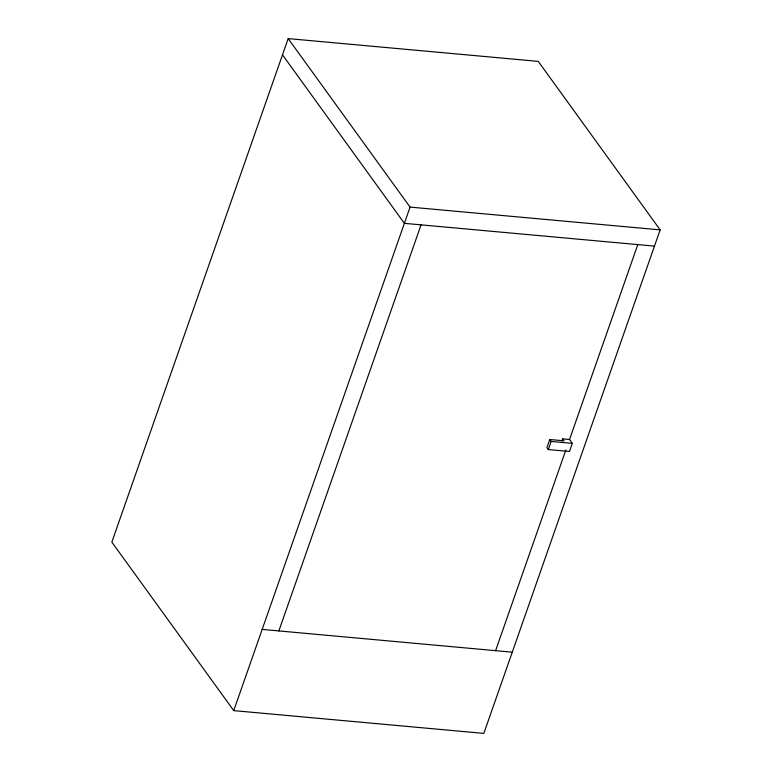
<?xml version="1.0" encoding="UTF-8"?>
<svg xmlns="http://www.w3.org/2000/svg" width="772" height="772" viewBox="0 0 772 772"><rect width="100%" height="100%" fill="white"/><g stroke="black" fill="none" stroke-linecap="round" stroke-linejoin="round"><path stroke-width="1.16" d="M288.178 38.6L111.844 542.118L233.742 710.616L483.822 733.4L660.157 229.882L538.258 61.384L288.178 38.6L410.067 207.099L660.157 229.882M233.742 710.616L410.067 207.099M278.856 630.927L421.058 224.855M562.614 438.882L564.014 440.812L549.76 439.509L546.914 447.635L548.303 449.555L569.475 451.485L572.322 443.369L569.533 439.509L562.614 438.882L561.91 440.918M548.303 449.555L551.15 441.439L549.76 439.509M495.595 650.671L565.895 449.902M569.533 439.509L637.797 244.599M654.463 246.123L404.383 223.34L282.484 54.841M551.15 441.439L572.322 443.369M262.181 629.402L512.261 652.186"/></g></svg>
